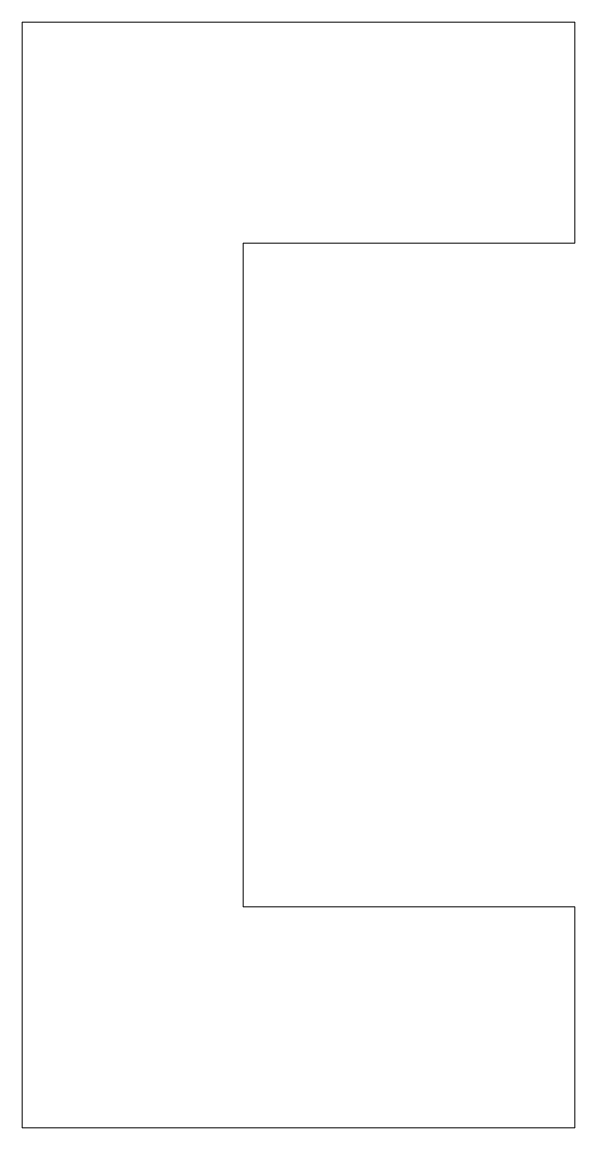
# Model space of a CAD drawing. Header units: millimetres. Extents: x -21.4 to 21.4, y -2 to 2.
# Drawn here: x -21.365 to -19.365, y -2 to 2 of the extents above.
import ezdxf

# ---------------------------------------------------------------- set-up
doc = ezdxf.new("R2010")
doc.units = ezdxf.units.MM
doc.layers.add('1', color=3, linetype='Continuous', lineweight=5, true_color=0x00ff00)

msp = doc.modelspace()

# ---------------------------------------------------------------- linework, layer by layer
at = {"layer": '1'}
for p, q in [((-21.365, 2), (-19.365, 2)), ((-21.365, 2), (-19.365, 2)), ((-19.365, 2), (-21.365, 2)), ((-21.365, 2), (-21.365, -2)), ((-19.365, 2), (-19.365, 1.2)), ((-20.565, 1.2), (-19.365, 1.2)), ((-20.565, -1.2), (-20.565, 1.2)), ((-19.365, -1.2), (-20.565, -1.2)), ((-19.365, -1.2), (-19.365, -2)), ((-21.365, -2), (-19.365, -2))]:
    msp.add_line(p, q, dxfattribs=at)

doc.saveas('drawing.dxf')
